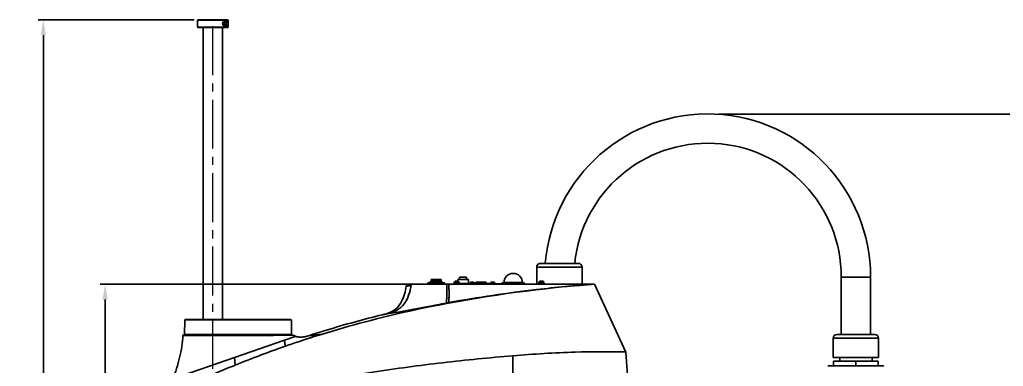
# Model space of a CAD drawing. Header units: millimetres. Extents: x 4086 to 8300, y 123 to 1549.
# Drawn here: x 6658 to 7041.2, y 1075.9 to 1210.8 of the extents above; entities that cross this region are included whole.
import ezdxf

# ---------------------------------------------------------------- set-up
doc = ezdxf.new("R2010")
doc.units = ezdxf.units.MM
doc.linetypes.add('CENTER2', pattern=[28.575, 19.05, -3.175, 3.175, -3.175])
doc.layers.add('中心线层', color=7, linetype='CENTER2', lineweight=0)
doc.layers.add('轮廓实线层', color=7, linetype='Continuous', lineweight=30)
doc.styles.add('思源黑', font='SourceHanSansCN-Normal.ttf')
doc.dimstyles.new('尺寸标注_3_10比例', dxfattribs={"dimtxt": 7, "dimasz": 6, "dimexe": 2, "dimexo": 1.5, "dimgap": 1, "dimtad": 1, "dimdec": 1, "dimlfac": 3.333333, "dimdsep": 46, "dimtxsty": '思源黑', "dimcen": 0.09, "dimadec": 0, "dimazin": 0, "dimtp": 0.01, "dimtm": 0.01, "dimtfac": 1, "dimtdec": 1, "dimtofl": 0, "dimtmove": 0, "dimatfit": 3, "dimfxl": 0, "dimtolj": 1, "dimarcsym": 0})

# ---------------------------------------------------------------- blocks, each defined once
blk = doc.blocks.new('*D1397')
at = {"layer": 'Defpoints', "color": 0}
for p in [(6691.32, 1107.91), (6811.93, 1107.91), (6722.38, 992.71)]:
    blk.add_point(p, dxfattribs=at)
at = {"layer": '轮廓实线层', "color": 0, "lineweight": -2}
for p, q in [((6810.43, 1107.91), (6689.32, 1107.91)), ((6691.32, 998.71), (6691.32, 1101.91)), ((6720.88, 992.71), (6689.32, 992.71))]:
    blk.add_line(p, q, dxfattribs=at)
at = {"layer": '轮廓实线层', "color": 0}
for points in [[(6692.32, 1101.91), (6690.32, 1101.91), (6691.32, 1107.91)], [(6690.32, 998.71), (6692.32, 998.71), (6691.32, 992.71)]]:
    blk.add_solid(points, dxfattribs=at)
at = {"layer": '轮廓实线层', "color": 0, "insert": (6686.69, 1050.31), "char_height": 7, "attachment_point": 5, "rotation": 90, "style": '思源黑'}
blk.add_mtext('\\A1;384', dxfattribs=at)
blk = doc.blocks.new('*D1400')
at = {"layer": 'Defpoints', "color": 0}
for p in [(6928.67, 1174.08), (7096.92, 1174.08), (6992.87, 872.56)]:
    blk.add_point(p, dxfattribs=at)
at = {"layer": '轮廓实线层', "color": 0, "lineweight": -2}
for p, q in [((6930.17, 1174.08), (7098.92, 1174.08)), ((7096.92, 878.56), (7096.92, 1168.08)), ((6994.37, 872.56), (7098.92, 872.56))]:
    blk.add_line(p, q, dxfattribs=at)
at = {"layer": '轮廓实线层', "color": 0}
for points in [[(7097.92, 1168.08), (7095.92, 1168.08), (7096.92, 1174.08)], [(7095.92, 878.56), (7097.92, 878.56), (7096.92, 872.56)]]:
    blk.add_solid(points, dxfattribs=at)
at = {"layer": '轮廓实线层', "color": 0, "insert": (7092.3, 1023.32), "char_height": 7, "attachment_point": 5, "rotation": 90, "style": '思源黑'}
blk.add_mtext('\\A1;\\A1;1040', dxfattribs=at)
blk = doc.blocks.new('*D1520')
at = {"color": 0, "lineweight": -2}
for p, q in [((6725.98, 1210.81), (6665.24, 1210.81)), ((6667.24, 1204.81), (6667.24, 878.56)), ((6934.86, 872.56), (6665.24, 872.56))]:
    blk.add_line(p, q, dxfattribs=at)
at = {"color": 0}
for points in [[(6668.24, 1204.81), (6666.24, 1204.81), (6667.24, 1210.81)], [(6666.24, 878.56), (6668.24, 878.56), (6667.24, 872.56)]]:
    blk.add_solid(points, dxfattribs=at)
at = {"layer": 'Defpoints', "color": 0}
for p in [(6727.48, 1210.81), (6667.24, 872.56), (6936.36, 872.56)]:
    blk.add_point(p, dxfattribs=at)
at = {"color": 0, "insert": (6662.62, 1041.68), "char_height": 7, "attachment_point": 5, "rotation": 90, "style": '思源黑'}
blk.add_mtext('\\A1;1127.5', dxfattribs=at)

msp = doc.modelspace()

# ---------------------------------------------------------------- linework, layer by layer
for p, q in [((6727.482, 1210.806), (6727.332, 1210.656)), ((6727.482, 1210.806), (6739.028, 1210.806)), ((6739.078, 1210.756), (6739.028, 1210.806)), ((6727.332, 1207.956), (6727.332, 1210.656)), ((6739.178, 1210.656), (6727.332, 1210.656)), ((6727.482, 1207.806), (6727.332, 1207.956)), ((6727.332, 1207.956), (6739.178, 1207.956)), ((6739.028, 1207.806), (6727.482, 1207.806)), ((6729.505, 1094.107), (6729.505, 1207.806)), ((6737.005, 1094.107), (6737.005, 1207.806)), ((6737.948, 1209.75), (6737.69, 1209.303)), ((6737.69, 1209.303), (6737.948, 1208.856)), ((6738.464, 1209.749), (6737.948, 1209.75)), ((6737.948, 1208.856), (6738.464, 1208.856)), ((6738.722, 1209.303), (6738.464, 1209.749)), ((6738.464, 1208.856), (6738.722, 1209.303)), ((6738.989, 1210.11), (6738.989, 1210.002)), ((6738.989, 1208.603), (6738.989, 1208.495)), ((6739.028, 1207.806), (6739.178, 1207.956)), ((6739.128, 1210.706), (6739.078, 1210.756)), ((6739.178, 1210.656), (6739.128, 1210.706)), ((6739.178, 1209.699), (6739.178, 1210.656)), ((6739.178, 1207.956), (6739.178, 1208.906)), ((6860.905, 1116.005), (6875.605, 1116.005)), ((6859.405, 1114.505), (6859.405, 1107.906)), ((6859.405, 1114.505), (6877.105, 1114.505)), ((6877.105, 1114.505), (6877.105, 1107.906)), ((6808.647, 1107.599), (6808.597, 1107.081)), ((6808.675, 1107.907), (6808.647, 1107.599)), ((6808.678, 1107.907), (6881.868, 1107.906)), ((6810.497, 1107.906), (6810.497, 1107.473)), ((6816.964, 1108.387), (6816.964, 1107.906)), ((6817.787, 1108.505), (6822.723, 1108.505)), ((6818.039, 1109), (6817.855, 1108.816)), ((6817.855, 1108.816), (6817.855, 1108.505)), ((6817.855, 1108.816), (6822.655, 1108.816)), ((6818.039, 1109), (6822.471, 1109)), ((6818.305, 1109.72), (6818.305, 1109.27)), ((6818.305, 1109.72), (6822.205, 1109.72)), ((6822.205, 1109.27), (6818.305, 1109.27)), ((6818.61, 1108.387), (6818.61, 1107.906)), ((6818.913, 1109.27), (6818.913, 1109)), ((6821.598, 1109), (6821.598, 1109.27)), ((6821.9, 1107.906), (6821.9, 1108.387)), ((6822.205, 1109.27), (6822.205, 1109.72)), ((6822.655, 1108.816), (6822.471, 1109)), ((6822.655, 1108.505), (6822.655, 1108.816)), ((6823.546, 1107.906), (6823.546, 1108.387)), ((6826.935, 1108.056), (6826.935, 1107.906)), ((6826.936, 1108.056), (6829.545, 1108.056)), ((6827.22, 1108.359), (6827.22, 1108.269)), ((6827.22, 1108.359), (6829.26, 1108.359)), ((6829.26, 1108.269), (6827.22, 1108.269)), ((6827.456, 1108.269), (6827.456, 1108.056)), ((6827.73, 1109.05), (6827.663, 1109.024)), ((6827.663, 1109.024), (6828.113, 1109.024)), ((6827.73, 1109.05), (6827.73, 1109.044)), ((6828.113, 1109.129), (6828.113, 1109.044)), ((6828.113, 1109.024), (6828.164, 1109.021)), ((6828.164, 1109.021), (6828.24, 1109.024)), ((6828.24, 1109.024), (6828.315, 1109.021)), ((6828.315, 1109.021), (6828.368, 1109.024)), ((6828.368, 1109.044), (6828.368, 1109.129)), ((6828.368, 1109.024), (6828.473, 1109.024)), ((6828.473, 1109.024), (6828.81, 1109.024)), ((6828.655, 1109.75), (6828.655, 1109.074)), ((6828.655, 1109.75), (6832.855, 1109.75)), ((6828.817, 1109.024), (6828.75, 1109.05)), ((6828.75, 1109.044), (6828.75, 1109.049)), ((6828.81, 1109.024), (6828.817, 1109.024)), ((6829.025, 1108.269), (6829.025, 1108.056)), ((6829.025, 1108.205), (6835.202, 1108.205)), ((6829.26, 1108.359), (6829.26, 1108.269)), ((6829.405, 1109.75), (6829.405, 1110.65)), ((6829.405, 1110.65), (6832.105, 1110.65)), ((6829.494, 1108.056), (6829.494, 1108.205)), ((6829.545, 1108.056), (6829.545, 1107.906)), ((6832.105, 1109.75), (6832.105, 1110.65)), ((6832.428, 1107.906), (6832.428, 1108.205)), ((6832.855, 1109.75), (6832.855, 1108.205)), ((6833.69, 1107.906), (6833.69, 1108.205)), ((6833.69, 1108.055), (6835.063, 1108.055)), ((6833.845, 1108.7), (6834.745, 1108.7)), ((6833.907, 1107.906), (6833.907, 1108.055)), ((6834.98, 1108.055), (6834.98, 1107.906)), ((6835.075, 1108.055), (6835.075, 1107.906)), ((6835.075, 1108.055), (6841.465, 1108.055)), ((6835.225, 1107.906), (6835.225, 1108.205)), ((6835.225, 1108.205), (6843.145, 1108.205)), ((6835.735, 1108.205), (6835.735, 1108.655)), ((6839.755, 1108.655), (6835.735, 1108.655)), ((6839.755, 1108.205), (6839.755, 1108.655)), ((6841.315, 1108.205), (6841.315, 1107.905)), ((6841.535, 1108.055), (6852.975, 1108.055)), ((6841.795, 1108.7), (6842.695, 1108.7)), ((6841.984, 1107.905), (6841.984, 1108.055)), ((6846.355, 1108.505), (6854.154, 1108.505)), ((6852.526, 1108.055), (6852.526, 1107.905)), ((6859.935, 1108.056), (6859.935, 1107.906)), ((6859.936, 1108.056), (6862.545, 1108.056)), ((6860.22, 1108.359), (6860.22, 1108.269)), ((6860.22, 1108.359), (6862.26, 1108.359)), ((6862.26, 1108.269), (6860.22, 1108.269)), ((6860.456, 1108.269), (6860.456, 1108.056)), ((6860.73, 1109.05), (6860.663, 1109.024)), ((6860.663, 1109.024), (6861.113, 1109.024)), ((6860.73, 1109.05), (6860.73, 1109.044)), ((6861.113, 1109.128), (6861.113, 1109.044)), ((6861.113, 1109.024), (6861.164, 1109.021)), ((6861.164, 1109.021), (6861.24, 1109.024)), ((6861.24, 1109.024), (6861.315, 1109.021)), ((6861.315, 1109.021), (6861.368, 1109.024)), ((6861.368, 1109.044), (6861.368, 1109.128)), ((6861.368, 1109.024), (6861.473, 1109.024)), ((6861.473, 1109.024), (6861.81, 1109.024)), ((6861.817, 1109.024), (6861.75, 1109.05)), ((6861.75, 1109.044), (6861.75, 1109.049)), ((6861.81, 1109.024), (6861.817, 1109.024)), ((6862.025, 1108.269), (6862.025, 1108.056)), ((6862.26, 1108.359), (6862.26, 1108.269)), ((6862.545, 1108.056), (6862.545, 1107.906)), ((6879.197, 1107.727), (6870.56, 1106.992)), ((6876.595, 1107.519), (6876.083, 1107.476)), ((6877.363, 1107.581), (6876.595, 1107.519)), ((6877.511, 1107.594), (6877.363, 1107.581)), ((6880.001, 1107.786), (6879.197, 1107.727)), ((6880.606, 1107.828), (6880.001, 1107.786)), ((6881.074, 1107.858), (6880.606, 1107.828)), ((6881.474, 1107.882), (6881.074, 1107.858)), ((6881.869, 1107.904), (6881.474, 1107.882)), ((6881.868, 1107.905), (6894.178, 1081.506)), ((6989.455, 1110.688), (6978.055, 1110.688)), ((6978.055, 1110.688), (6978.055, 1088.338)), ((6989.455, 1088.338), (6989.455, 1110.688)), ((6825.222, 1106.569), (6825.228, 1106.406)), ((6799.354, 1096.02), (6799.354, 1096.02)), ((6802.483, 1096.995), (6801.793, 1096.718)), ((6803.795, 1097.707), (6802.348, 1096.936)), ((6805.019, 1098.677), (6803.795, 1097.707)), ((6722.248, 1088.255), (6722.348, 1093.96)), ((6722.348, 1093.96), (6763.844, 1093.959)), ((6722.498, 1094.107), (6763.694, 1094.107)), ((6763.943, 1088.254), (6763.844, 1093.959)), ((6722.248, 1088.255), (6763.943, 1088.254)), ((6775.574, 1088.373), (6774.603, 1088.266)), ((6976.405, 1088.338), (6991.105, 1088.338)), ((6721.98, 1087.966), (6721.637, 1087.966)), ((6764.507, 1088.107), (6721.787, 1088.107)), ((6722.064, 1087.966), (6721.98, 1087.966)), ((6722.186, 1087.966), (6722.064, 1087.966)), ((6741.67, 1079.369), (6761.123, 1086.105)), ((6765.391, 1087.583), (6761.124, 1086.105)), ((6765.522, 1087.628), (6765.391, 1087.583)), ((6766.028, 1087.457), (6765.522, 1087.628)), ((6766.406, 1087.367), (6766.028, 1087.457)), ((6766.925, 1087.291), (6766.406, 1087.367)), ((6767.48, 1087.264), (6766.925, 1087.291)), ((6767.654, 1087.266), (6767.48, 1087.264)), ((6767.654, 1087.266), (6767.654, 1087.266)), ((6770.476, 1087.814), (6769.532, 1087.543)), ((6769.884, 1087.636), (6769.532, 1087.543)), ((6769.532, 1087.543), (6769.532, 1087.543)), ((6770.478, 1087.814), (6769.884, 1087.636)), ((6770.478, 1087.814), (6770.476, 1087.814)), ((6974.905, 1086.838), (6992.605, 1086.838)), ((6974.905, 1086.838), (6974.905, 1079.338)), ((6992.605, 1086.838), (6992.605, 1079.338)), ((6894.178, 1081.506), (6896.629, 1046.465)), ((6741.67, 1079.366), (6717.655, 1071.048)), ((6741.67, 1079.366), (6741.976, 1076.409)), ((6751.872, 1080.282), (6752.109, 1080.371)), ((6850.159, 1080.053), (6850.176, 1046.106)), ((6992.605, 1079.338), (6974.905, 1079.338)), ((6975.055, 1077.988), (6992.455, 1077.988)), ((6975.055, 1076.188), (6975.055, 1077.988)), ((6977.455, 1077.988), (6977.455, 1079.338)), ((6983.755, 1076.188), (6983.755, 1077.988)), ((6990.055, 1077.988), (6990.055, 1079.338)), ((6992.455, 1076.188), (6992.455, 1077.988)), ((6973.207, 1076.188), (6994.304, 1076.188))]:
    msp.add_line(p, q)
for points in [[(6808.597, 1107.081), (6808.196, 1104.812), (6807.467, 1102.418), (6806.402, 1100.342), (6805.019, 1098.677)], [(6802.348, 1096.936), (6800.722, 1096.377), (6799.354, 1096.02)], [(6804.008, 1097.851), (6803.233, 1097.367), (6802.483, 1096.995)]]:
    msp.add_lwpolyline(points)
for radius in [1.05, 1.005, 0.516]:
    msp.add_circle((6738.206, 1209.303), radius)
for centre, radius, start, end in [((6738.206, 1209.303), 1.125, 45.88933, 314.11067), ((6860.905, 1114.505), 1.5, 90, 180), ((6875.605, 1114.505), 1.5, 0, 90), ((6850.255, 1108.505), 3.6, 0, 180), ((6783.244, 1111.933), 27.615, 349.48617, 350.70588), ((6817.789, 1105.782), 2.723, 90.03588, 95.753), ((6586.943, 1097.644), 238.446, 2.14511, 2.46667), ((6827.94, 1108.359), 0.72, 112.61986, 180), ((6828.24, 1107.639), 1.495, 94.89378, 109.95213), ((6828.24, 1107.639), 1.411, 84.81427, 95.18573), ((6828.24, 1107.639), 1.495, 70.04787, 85.10622), ((6828.54, 1108.359), 0.72, 0, 67.38014), ((6834.295, 1107.919), 0.902, 119.93834, 161.48285), ((6834.295, 1107.919), 0.902, 18.51715, 60.06166), ((6835.225, 1108.055), 0.15, 90, 180), ((6841.315, 1108.055), 0.15, 0, 90), ((6841.534, 1107.905), 0.15, 90, 180), ((6842.245, 1107.919), 0.902, 119.93834, 161.48285), ((6842.245, 1107.919), 0.902, 18.51715, 60.06166), ((6843.145, 1108.055), 0.15, 0, 90), ((6846.355, 1107.905), 0.6, 90, 165.30117), ((6852.976, 1107.905), 0.15, 0, 90), ((6854.155, 1107.905), 0.6, 0, 90), ((6860.94, 1108.359), 0.72, 112.61986, 180), ((6861.24, 1107.639), 1.495, 94.89378, 109.95213), ((6861.24, 1107.639), 1.411, 84.81427, 95.18573), ((6861.24, 1107.639), 1.495, 70.04787, 85.10622), ((6861.54, 1108.359), 0.72, 0, 67.38014), ((6917.597, 605.417), 503.772, 94.72686, 95.35683), ((6924.651, 546.78), 562.754, 94.36002, 95.5147), ((6784.748, 1111.654), 26.085, 348.20302, 349.48604), ((6904.635, 674.366), 433.677, 100.54958, 100.68667), ((6895.071, 699.799), 406.533, 107.09411, 108.77723), ((6976.405, 1086.838), 1.5, 89.99998, 179.99998), ((6991.105, 1086.838), 1.5, 359.99998, 89.99998), ((6869.169, 774.56), 327.414, 108.697, 109.19178), ((6764.471, 1075.029), 13.057, 91.7454, 92.15347), ((6767.419, 1092.477), 5.21, 254.51045, 263.84787), ((6767.447, 1092.68), 5.414, 263.78891, 264.30104), ((6894.034, 702.254), 403.876, 109.15112, 110.57337), ((6890.706, 711.022), 394.498, 110.60513, 112.14866), ((6973.207, 1075.888), 0.3, 89.99998, 169.99998), ((6994.304, 1075.888), 0.3, 9.99998, 89.99998)]:
    msp.add_arc(centre, radius, start, end)
at = {"color": 7, "linetype": 'Continuous'}
for radius, end in [(63.45, 175.18218), (52.05, 174.12503)]:
    msp.add_arc((6926.005, 1110.688), radius, 0.00019, end, dxfattribs=at)
for points, knots in [([(6808.597, 1107.082), (6808.758, 1107.134), (6809.405, 1107.209), (6810.03, 1107.371), (6810.497, 1107.473)], [0, 0, 0, 0, 0.2613822, 1, 1, 1, 1]), ([(6824.353, 1107.906), (6824.389, 1107.186), (6824.446, 1105.938), (6824.47, 1104.182), (6824.418, 1102.695), (6824.266, 1101.488), (6824.249, 1100.777), (6824.215, 1100.522)], [0, 0, 0, 0, 0.292507, 0.5067068, 0.7123295, 0.8955792, 1, 1, 1, 1]), ([(6833.907, 1108.055), (6833.907, 1108.067), (6833.908, 1108.093), (6833.91, 1108.119), (6833.912, 1108.132)], [0, 0, 0, 0, 0.4888651, 1, 1, 1, 1]), ([(6833.912, 1108.132), (6833.915, 1108.149), (6833.912, 1108.194), (6833.947, 1108.175), (6833.951, 1108.166)], [0, 0, 0, 0, 0.6477925, 1, 1, 1, 1]), ([(6835.008, 1108.189), (6835.001, 1108.182), (6834.991, 1108.163), (6834.988, 1108.142), (6834.988, 1108.13)], [0, 0, 0, 0, 0.4386883, 1, 1, 1, 1]), ([(6834.988, 1108.13), (6834.988, 1108.123), (6834.989, 1108.108), (6834.993, 1108.093), (6834.995, 1108.085)], [0, 0, 0, 0, 0.4656987, 1, 1, 1, 1]), ([(6835.036, 1108.205), (6835.031, 1108.205), (6835.02, 1108.201), (6835.012, 1108.194), (6835.008, 1108.189)], [0, 0, 0, 0, 0.4368188, 1, 1, 1, 1]), ([(6841.532, 1108.185), (6841.529, 1108.185), (6841.521, 1108.179), (6841.518, 1108.171), (6841.515, 1108.166)], [0, 0, 0, 0, 0.3490933, 1, 1, 1, 1]), ([(6841.554, 1108.132), (6841.552, 1108.145), (6841.549, 1108.161), (6841.539, 1108.185), (6841.532, 1108.185)], [0, 0, 0, 0, 0.6566249, 1, 1, 1, 1]), ([(6841.56, 1108.055), (6841.56, 1108.067), (6841.558, 1108.093), (6841.556, 1108.119), (6841.554, 1108.132)], [0, 0, 0, 0, 0.4888651, 1, 1, 1, 1]), ([(6842.578, 1108.205), (6842.594, 1108.205), (6842.633, 1108.164), (6842.627, 1108.114), (6842.619, 1108.085)], [0, 0, 0, 0, 0.3502492, 1, 1, 1, 1]), ([(6880.958, 1107.851), (6880.693, 1107.834), (6879.543, 1107.757), (6878.395, 1107.665), (6877.511, 1107.594)], [0, 0, 0, 0, 0.2308133, 1, 1, 1, 1]), ([(6775.574, 1088.373), (6786.903, 1091.861), (6818.182, 1100.069), (6850.216, 1104.964), (6870.57, 1106.93)], [0, 0, 0, 0, 0.3669668, 1, 1, 1, 1]), ([(6810.283, 1106.321), (6809.773, 1103.881), (6808.409, 1100.105), (6804.221, 1097.067), (6801.743, 1096.51), (6800.52, 1096.21)], [0, 0, 0, 0, 0.4980119, 0.7483939, 1, 1, 1, 1]), ([(6825.228, 1106.406), (6825.249, 1105.819), (6825.286, 1104.674), (6825.276, 1103.273), (6825.244, 1102.237), (6825.208, 1101.573), (6825.227, 1101.083), (6825.199, 1100.797), (6825.235, 1100.713)], [0, 0, 0, 0, 0.3094422, 0.6034165, 0.7373415, 0.8561675, 0.9516769, 1, 1, 1, 1]), ([(6870.566, 1106.99), (6866.836, 1106.636), (6851.664, 1105.021), (6836.551, 1102.82), (6825.235, 1100.713)], [0, 0, 0, 0, 0.2455664, 1, 1, 1, 1]), ([(6824.209, 1100.521), (6821.871, 1100.08), (6813.987, 1098.579), (6806.087, 1097.158), (6800.52, 1096.21)], [0, 0, 0, 0, 0.2963593, 1, 1, 1, 1]), ([(6770.476, 1087.814), (6772.839, 1088.576), (6782.392, 1091.559), (6792.051, 1094.202), (6799.354, 1096.02)], [0, 0, 0, 0, 0.2480488, 1, 1, 1, 1]), ([(6800.52, 1096.21), (6800.207, 1096.157), (6800.129, 1096.152), (6799.281, 1095.998), (6799.354, 1096.02)], [0, 0, 0, 0, 0.8050264, 1, 1, 1, 1]), ([(6774.603, 1088.266), (6773.96, 1088.196), (6772.901, 1088.07), (6771.599, 1087.953), (6770.875, 1087.833), (6770.553, 1087.839), (6770.478, 1087.814)], [0, 0, 0, 0, 0.4674001, 0.7716966, 0.9427075, 1, 1, 1, 1]), ([(6717.654, 1071.048), (6718.778, 1073.728), (6720.554, 1079.291), (6721.462, 1085.065), (6721.637, 1087.966)], [0, 0, 0, 0, 0.4999148, 1, 1, 1, 1]), ([(6763.98, 1088.078), (6762.996, 1088.041), (6760.158, 1088.019), (6753.219, 1087.948), (6740.271, 1088.013), (6729.177, 1087.961), (6722.186, 1087.966)], [0, 0, 0, 0, 0.0707176, 0.2036459, 0.4981819, 1, 1, 1, 1]), ([(6761.123, 1086.103), (6761.167, 1085.787), (6761.271, 1085.234), (6761.402, 1084.588), (6761.458, 1084.192), (6761.507, 1083.979), (6761.517, 1083.867), (6761.56, 1083.786), (6761.545, 1083.776)], [0, 0, 0, 0, 0.4050862, 0.7146239, 0.8307927, 0.9192389, 0.9773999, 1, 1, 1, 1]), ([(6764.579, 1088.088), (6764.612, 1088.067), (6764.253, 1088.114), (6764.203, 1088.085), (6764.073, 1088.081)], [0, 0, 0, 0, 0.2293504, 1, 1, 1, 1]), ([(6764.507, 1088.107), (6764.519, 1088.107), (6764.544, 1088.104), (6764.568, 1088.094), (6764.58, 1088.088)], [0, 0, 0, 0, 0.4843788, 1, 1, 1, 1]), ([(6850.159, 1080.054), (6858.239, 1080.709), (6872.905, 1081.629), (6887.598, 1081.643), (6894.176, 1081.509)], [0, 0, 0, 0, 0.5519849, 1, 1, 1, 1]), ([(6850.159, 1080.053), (6841.027, 1079.307), (6822.818, 1077.448), (6800.148, 1074.486), (6784.385, 1071.91), (6775.422, 1070.289), (6766.508, 1068.494), (6755.406, 1066.174), (6746.582, 1064.081), (6742.201, 1062.949)], [0, 0, 0, 0, 0.2512147, 0.5017127, 0.6266659, 0.6890709, 0.7514313, 0.8759381, 1, 1, 1, 1]), ([(6712.506, 1062.941), (6712.149, 1062.751), (6714.899, 1064.166), (6716.047, 1064.718), (6719.843, 1066.594), (6723.521, 1068.339), (6727.823, 1070.33), (6733.962, 1073.07), (6738.734, 1075.089), (6741.976, 1076.409)], [0, 0, 0, 0, 0.0374405, 0.1264901, 0.2427196, 0.3756921, 0.521313, 0.6759593, 1, 1, 1, 1])]:
    msp.add_open_spline(points, degree=3, knots=knots)
for points in [[(6816.964, 1108.387), (6817.145, 1108.435), (6817.329, 1108.473), (6817.516, 1108.491)], [(6817.787, 1108.505), (6818.064, 1108.505), (6818.342, 1108.459), (6818.61, 1108.387)], [(6818.61, 1108.387), (6819.155, 1108.46), (6819.705, 1108.505), (6820.255, 1108.505)], [(6820.255, 1108.505), (6820.805, 1108.505), (6821.355, 1108.46), (6821.9, 1108.387)], [(6821.9, 1108.387), (6822.168, 1108.459), (6822.446, 1108.505), (6822.723, 1108.505)], [(6822.723, 1108.505), (6823, 1108.505), (6823.278, 1108.459), (6823.546, 1108.387)], [(6722.498, 1094.107), (6722.428, 1094.107), (6722.349, 1094.03), (6722.348, 1093.96)], [(6763.694, 1094.107), (6763.764, 1094.107), (6763.842, 1094.03), (6763.844, 1093.959)], [(6722.098, 1088.107), (6722.168, 1088.107), (6722.247, 1088.184), (6722.248, 1088.255)], [(6764.093, 1088.107), (6764.023, 1088.107), (6763.944, 1088.184), (6763.943, 1088.254)], [(6721.787, 1088.107), (6721.719, 1088.107), (6721.641, 1088.035), (6721.637, 1087.966)], [(6764.579, 1088.088), (6764.885, 1087.919), (6765.197, 1087.757), (6765.522, 1087.628)], [(6767.654, 1087.267), (6767.406, 1087.26), (6767.156, 1087.268), (6766.909, 1087.293)], [(6769.532, 1087.543), (6768.918, 1087.39), (6768.287, 1087.283), (6767.654, 1087.267)]]:
    msp.add_open_spline(points, degree=3)
at = {"layer": '中心线层'}
msp.add_line((6733.255, 846.306), (6733.255, 1210.806), dxfattribs=at)

# ---------------------------------------------------------------- dimensions: what is measured, and where the dimension line sits
dim = msp.add_linear_dim(base=(6667.242, 872.556), p1=(6727.482, 1210.806), p2=(6936.355, 872.556), angle=90, dimstyle='尺寸标注_3_10比例')
dim.commit()
dim.dimension.update_dxf_attribs({"geometry": '*D1520', "text_midpoint": (6662.616, 1041.681)})
at = {"layer": '轮廓实线层'}
dim = msp.add_linear_dim(base=(7096.923, 1174.082), p1=(6992.874, 872.556), p2=(6928.672, 1174.082), angle=90, text='\\A1;1040', dimstyle='尺寸标注_3_10比例', override={"dimtxsty": '思源黑'}, dxfattribs=at)
dim.commit()
dim.dimension.update_dxf_attribs({"geometry": '*D1400', "text_midpoint": (7092.297, 1023.319)})
dim = msp.add_linear_dim(base=(6691.319, 1107.907), p1=(6722.384, 992.706), p2=(6811.933, 1107.907), angle=90, dimstyle='尺寸标注_3_10比例', dxfattribs=at)
dim.commit()
dim.dimension.update_dxf_attribs({"geometry": '*D1397', "text_midpoint": (6686.688, 1050.306)})

doc.saveas('drawing.dxf')
